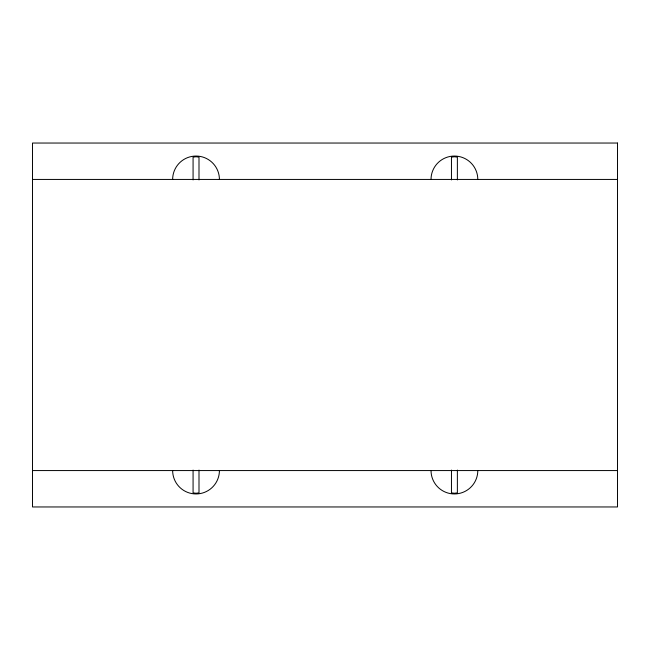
<?xml version="1.0" encoding="UTF-8"?>
<svg xmlns="http://www.w3.org/2000/svg" width="650" height="650" viewBox="0 0 650 650"><rect width="100%" height="100%" fill="white"/><g stroke="black" fill="none" stroke-linecap="round" stroke-linejoin="round"><path stroke-width="0.97" d="M32.5 179.433L617.5 179.433M32.5 470.567L617.5 470.567M457.372 179.936L457.372 157.138L454.415 156.748L451.457 157.138L451.457 179.936M457.372 470.072L457.372 492.863L454.415 493.253L451.457 492.863L451.457 470.072M198.998 179.936L198.998 157.138L196.032 156.748L193.074 157.138L193.074 179.936M198.998 470.072L198.998 492.863L196.032 493.253L193.074 492.863L193.074 470.072M431.031 179.433A23.384 23.384 0 0 1 454.415 156.049A23.384 23.384 0 0 1 477.799 179.433M172.648 179.433A23.384 23.384 0 0 1 196.032 156.049A23.384 23.384 0 0 1 219.416 179.433M219.416 470.567A23.384 23.384 0 0 1 196.032 493.951A23.384 23.384 0 0 1 172.648 470.567M477.799 470.567A23.384 23.384 0 0 1 454.415 493.951A23.384 23.384 0 0 1 431.031 470.567M617.5 143.041L32.5 143.041L32.5 506.959L617.5 506.959L617.5 143.041"/></g></svg>
